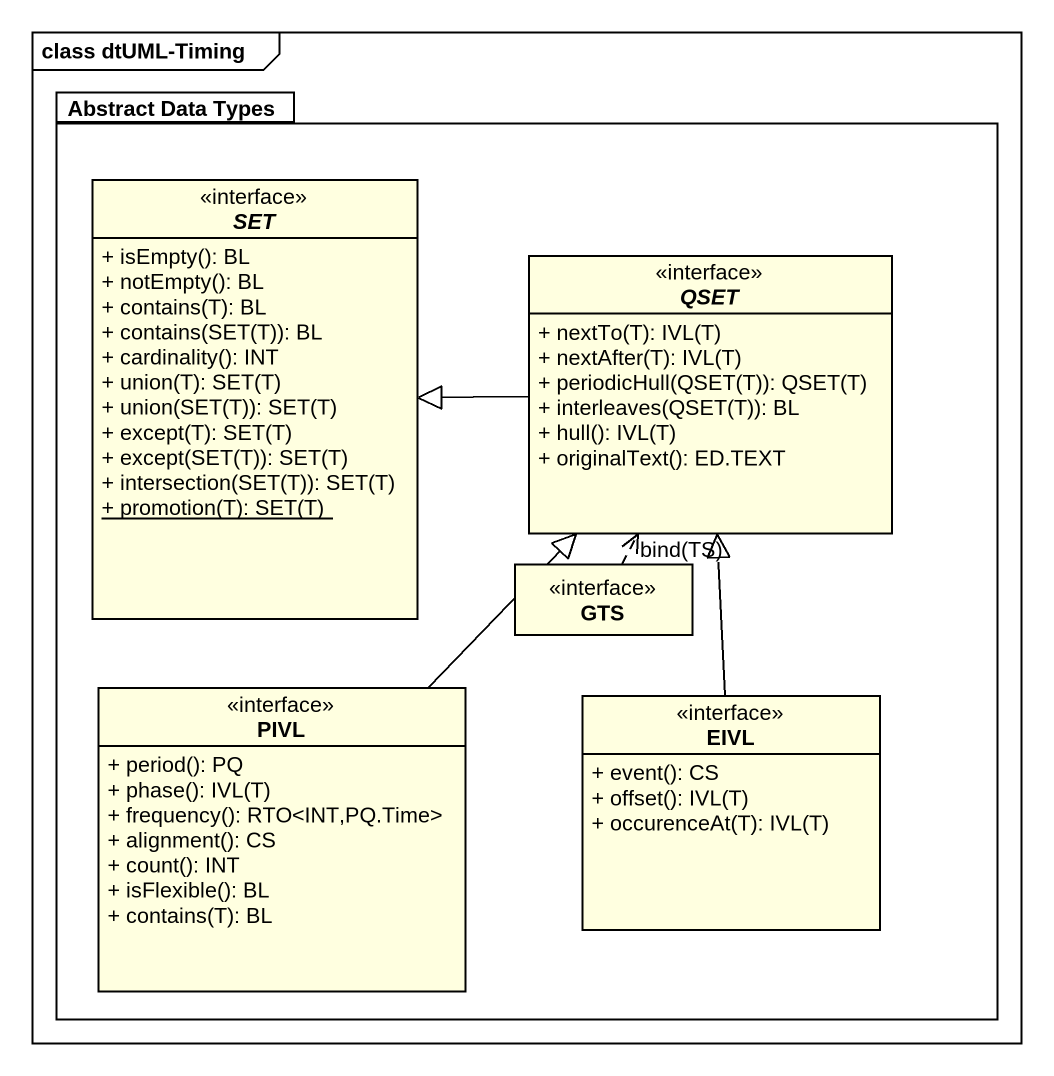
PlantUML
@startuml
mainframe class dtUML-Timing
hide circle
hide empty members
skinparam classAttributeIconSize 0
package "Abstract Data Types" as Abstract_Data_Types #FFFFFF {
  abstract class "SET" as SET_ <<interface>> #FFFFE0 {
    + isEmpty(): BL
    + notEmpty(): BL
    + contains(T): BL
    + contains(SET(T)): BL
    + cardinality(): INT
    + union(T): SET(T)
    + union(SET(T)): SET(T)
    + except(T): SET(T)
    + except(SET(T)): SET(T)
    + intersection(SET(T)): SET(T)
    {static} + promotion(T): SET(T)
  }
  abstract class QSET <<interface>> #FFFFE0 {
    + nextTo(T): IVL(T)
    + nextAfter(T): IVL(T)
    + periodicHull(QSET(T)): QSET(T)
    + interleaves(QSET(T)): BL
    + hull(): IVL(T)
    + originalText(): ED.TEXT
  }
  class GTS <<interface>> #FFFFE0
  class PIVL <<interface>> #FFFFE0 {
    + period(): PQ
    + phase(): IVL(T)
    + frequency(): RTO<INT,PQ.Time>
    + alignment(): CS
    + count(): INT
    + isFlexible(): BL
    + contains(T): BL
  }
  class EIVL <<interface>> #FFFFE0 {
    + event(): CS
    + offset(): IVL(T)
    + occurenceAt(T): IVL(T)
  }
}
QSET -left-|> SET_
GTS .up.> QSET : bind(TS)
PIVL -up-|> QSET
EIVL -up-|> QSET
@enduml
